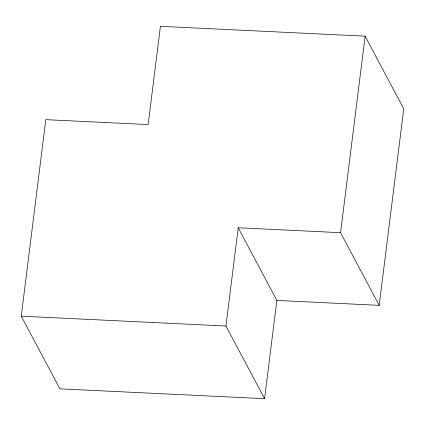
<?xml version="1.0" encoding="UTF-8"?>
<svg xmlns="http://www.w3.org/2000/svg" width="425" height="425" viewBox="0 0 425 425"><rect width="100%" height="100%" fill="white"/><g stroke="black" fill="none" stroke-linecap="round" stroke-linejoin="round"><path stroke-width="0.64" d="M276.856 300.422L264.584 398.682L59.883 388.832L21.25 316.168L45.794 119.653L148.144 124.578L160.416 26.318L365.118 36.167L403.75 108.832L379.206 305.347L276.856 300.422L238.223 227.763L340.568 232.688L379.206 305.347M264.584 398.682L225.946 326.023L238.223 227.763M340.568 232.688L365.118 36.167M21.25 316.168L225.946 326.023"/></g></svg>
